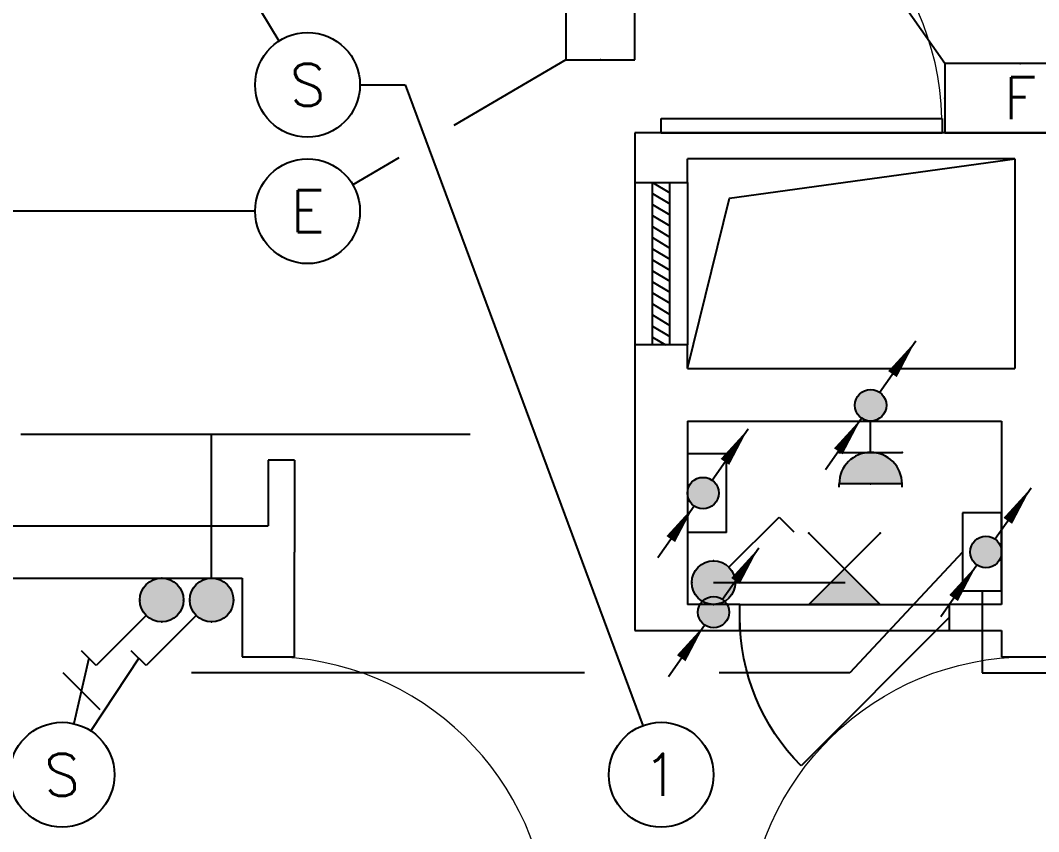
# Model space of a CAD drawing. Extents: x 4483434 to 4539506, y -104156 to -74067.
# Drawn here: x 4496481 to 4500369, y -88775 to -85679 of the extents above; entities that cross this region are included whole.
import ezdxf
from ezdxf.enums import TextEntityAlignment as Align

# ---------------------------------------------------------------- set-up
doc = ezdxf.new("R2010")
doc.units = 0
doc.header["$LTSCALE"] = 1000
doc.header["$MEASUREMENT"] = 0
for name, color, linetype in [('EQUIP-动力', 3, 'Continuous'), ('EQUIP-照明', 3, 'Continuous'), ('LAYER3', 7, 'Continuous'), ('TEL_TEXT', 7, 'Continuous'), ('图层1', 7, 'Continuous')]:
    doc.layers.add(name, color=color, linetype=linetype)
doc.styles.add('_TEL_ATTDEF', font='simplex.shx', dxfattribs={"width": 0.8, "height": 3, "bigfont": 'hztxt.shx'})
doc.styles.add('_TEL_DIM', font='SIMPLEX', dxfattribs={"width": 0.8, "height": 3.5, "bigfont": 'HZTXT'})
doc.styles.get("Standard").update_dxf_attribs({"font": 'gbenor.shx', "bigfont": 'gbcbig.shx'})

# ---------------------------------------------------------------- blocks, each defined once
blk = doc.blocks.new('$equip$00001838')
blk.add_circle((0, 0), 0.5)
at = {"color": 7, "style": '_TEL_DIM'}
blk.add_attdef('$TEXT$', text='', height=0.4, dxfattribs=at).set_placement((0, 0), align=Align.MIDDLE_CENTER)
at = {"color": 7, "style": '_TEL_DIM', "flags": 1}
blk.add_attdef('A', text='', height=0.00002, dxfattribs=at).set_placement((0, 0), align=Align.MIDDLE_CENTER)
blk = doc.blocks.new('$equip$00001962')
for p, q in [((0.1473, 0.3556), (0.625, 0.8333)), ((0.625, 0.8333), (0.7664, 0.6919))]:
    blk.add_line(p, q)
blk.add_circle((0, 0.2083), 0.2083)
for p in [(0, 0.4167), (-0.2083, 0.2083), (0.2083, 0.2083), (0, 0)]:
    blk.add_point(p)
for points in [[(0, 0.4167), (0, 0.4167), (-0.1042, 0.3888), (0.1042, 0.3888)], [(-0.1804, 0.3125), (0.1804, 0.3125), (-0.2083, 0.2083), (0.2083, 0.2083)], [(-0.1042, 0.3888), (0.1042, 0.3888), (-0.1804, 0.3125), (0.1804, 0.3125)], [(-0.1804, 0.1042), (0.1804, 0.1042), (-0.2083, 0.2083), (0.2083, 0.2083)], [(-0.1042, 0.0279), (0.1042, 0.0279), (-0.1804, 0.1042), (0.1804, 0.1042)], [(0, 0), (0, 0), (-0.1042, 0.0279), (0.1042, 0.0279)]]:
    blk.add_solid(points)
at = {"layer": 'TEL_TEXT', "style": '_TEL_DIM', "flags": 1}
blk.add_attdef('A', text='', height=0.00002, dxfattribs=at).set_placement((0, 0), align=Align.MIDDLE_CENTER)
blk = doc.blocks.new('A$C71E732F8')
at = {"layer": '图层1', "color": 3}
for p, q in [((0, 300), (150, 300)), ((0, 0), (0, 300)), ((150, 300), (150, 0)), ((0, 0), (150, 0))]:
    blk.add_line(p, q, dxfattribs=at)
blk = doc.blocks.new('$equip$00001154')
for p, q in [((0, 0.2828), (0, -0.2828)), ((0, 0.2828), (0.5657, -0.2828)), ((0.5657, 0.2828), (0, -0.2828))]:
    blk.add_line(p, q)
for p in [(0.5657, 0.2828), (0, 0.0044), (0.2828, 0), (0.5657, -0.2828)]:
    blk.add_point(p)
blk.add_solid([(0, -0.2828), (0.2828, 0), (0, 0.2828)])
at = {"layer": 'TEL_TEXT', "style": '_TEL_DIM', "flags": 1}
blk.add_attdef('A', text='', height=0.00002, dxfattribs=at).set_placement((0, 0), align=Align.MIDDLE_CENTER)
blk = doc.blocks.new('$equip$00001776')
for p, q in [((0.72, 0.66), (-0.72, 0.66)), ((-0.72, 0.66), (-0.72, 0)), ((0.72, 0), (0.72, 0.66)), ((-0.72, 0), (0.72, 0))]:
    blk.add_line(p, q)
for p in [(0, 0.66), (-0.72, 0.33), (0.72, 0.33), (0, 0)]:
    blk.add_point(p)
at = {"color": 7, "style": '_TEL_DIM'}
blk.add_attdef('$TEXT$', text='', height=0.4, dxfattribs=at).set_placement((0, 0.33), align=Align.MIDDLE_CENTER)
at = {"color": 7, "style": '_TEL_DIM', "flags": 1}
blk.add_attdef('A', text='', height=0.00002, dxfattribs=at).set_placement((0, 0), align=Align.MIDDLE_CENTER)
blk = doc.blocks.new('$equip$00001237')
for p, q in [((-0.5, 1.05), (-0.5, 1)), ((-0.5, 1), (0.5, 1)), ((0.5, 1.05), (0.5, 1)), ((0.5, 0.5), (-0.5, 0.5)), ((0, 0.5), (0, 0))]:
    blk.add_line(p, q)
blk.add_arc((0, 1), 0.5, 180, 0)
for p in [(0, 1), (-0.5, 0.5), (0.5, 0.5), (0, 0)]:
    blk.add_point(p)
for points in [[(0.433, 0.75), (-0.433, 0.75), (0.5, 1), (-0.5, 1)], [(0.25, 0.567), (-0.25, 0.567), (0.433, 0.75), (-0.433, 0.75)], [(0, 0.5), (0, 0.5), (0.25, 0.567), (-0.25, 0.567)]]:
    blk.add_solid(points)
at = {"flags": 9}
blk.add_attdef('A', (0, 0), '', height=0.00002, dxfattribs=at)
blk = doc.blocks.new('$WINLIB2D$00000039')
at = {"color": 0}
for points in [[(-0.5, 0.5), (-0.5, -0.5)], [(0.5, 0.5), (-0.5, 0.5)], [(0.5, -0.5), (0.5, 0.5)], [(-0.5, 0.1667), (0.5, 0.1667)], [(-0.3839, -0.1667), (-0.448, 0.1667)], [(-0.3159, -0.1667), (-0.38, 0.1667)], [(-0.2479, -0.1667), (-0.312, 0.1667)], [(-0.1799, -0.1667), (-0.244, 0.1667)], [(-0.1119, -0.1667), (-0.176, 0.1667)], [(-0.0439, -0.1667), (-0.108, 0.1667)], [(0.0241, -0.1667), (-0.04, 0.1667)], [(0.0921, -0.1667), (0.028, 0.1667)], [(0.16, -0.1667), (0.0959, 0.1667)], [(0.228, -0.1667), (0.1639, 0.1667)], [(0.296, -0.1667), (0.2319, 0.1667)], [(0.364, -0.1667), (0.2999, 0.1667)], [(0.432, -0.1667), (0.3679, 0.1667)], [(0.5, -0.1667), (0.4359, 0.1667)], [(-0.4519, -0.1667), (-0.5, 0.0836)], [(-0.5, -0.1667), (0.5, -0.1667)], [(0.5, -0.5), (-0.5, -0.5)]]:
    blk.add_lwpolyline(points, dxfattribs=at)
blk = doc.blocks.new('$DorLib2D$00000114')
at = {"color": 0}
blk.add_line((0.5, 0), (-0.2071, 0.7071), dxfattribs=at)
blk.add_arc((0.5, 0), 1, 135, 180, dxfattribs=at)
blk = doc.blocks.new('$DorLib2D$00000001')
for p, q in [((0.45, 0.975), (0.5, 0.975)), ((0.45, 0), (0.45, 0.975)), ((0.5, 0), (0.5, 0.975)), ((0.5, 0), (0.45, 0))]:
    blk.add_line(p, q)
at = {"lineweight": 13}
blk.add_arc((0.475, 0), 0.975, 91.4693, 180, dxfattribs=at)

msp = doc.modelspace()

# ---------------------------------------------------------------- hatches: boundary and pattern name
at = {"layer": 'LAYER3'}
h = msp.add_hatch(color=0, dxfattribs=at)
edge = h.paths.add_edge_path()
edge.add_arc((4499727.7, -87147.8), 60, 0, 360)
h = msp.add_hatch(color=0, dxfattribs=at)
edge = h.paths.add_edge_path()
edge.add_arc((4499088, -87482.8), 60, 0, 360)
h = msp.add_hatch(color=0, dxfattribs=at)
edge = h.paths.add_edge_path()
edge.add_arc((4500168, -87707.8), 60, 0, 360)
h = msp.add_hatch(color=0, dxfattribs=at)
edge = h.paths.add_edge_path()
edge.add_arc((4499128, -87937.4), 60, 0, 360)

# ---------------------------------------------------------------- linework, layer by layer
at = {"color": 7}
for p, q in [((4499028, -86107.8), (4498828, -86107.8)), ((4498828, -86107.8), (4498828, -86207.8)), ((4500328.6, -86107.8), (4499028, -86107.8)), ((4500608, -86107.8), (4500328.6, -86107.8)), ((4498828, -86207.8), (4498828, -86297.3)), ((4499028, -86297.3), (4499028, -86207.8)), ((4500278, -86207.8), (4499028, -86207.8)), ((4500278, -86207.8), (4500278, -87007.8)), ((4498828, -86297.3), (4499028, -86297.3)), ((4499028, -86917.3), (4498828, -86917.3)), ((4498828, -86917.3), (4498828, -87107.8)), ((4499028, -87007.8), (4499028, -86917.3)), ((4499028, -87007.8), (4500278, -87007.8)), ((4498828, -87107.8), (4498828, -88007.8)), ((4499028, -87207.8), (4500228, -87207.8)), ((4499028, -87207.8), (4499028, -87907.8)), ((4500228, -87207.8), (4500228, -87907.8)), ((4497428, -87357.8), (4497428, -87607.8)), ((4497528, -87357.8), (4497428, -87357.8)), ((4497528, -87357.8), (4497528, -87707.8)), ((4496328, -87607.8), (4497428, -87607.8)), ((4497528, -88107.8), (4497528, -87707.8)), ((4496228, -87807.8), (4497328, -87807.8)), ((4497328, -87807.8), (4497328, -88107.8)), ((4499228, -87907.8), (4499028, -87907.8)), ((4499228, -88007.8), (4499228, -87907.8)), ((4499228, -87907.8), (4500028, -87907.8)), ((4500228, -87907.8), (4500028, -87907.8)), ((4500028, -87907.8), (4500028, -88007.8)), ((4498828, -88007.8), (4499228, -88007.8)), ((4499228, -88007.8), (4500028, -88007.8)), ((4500028, -88007.8), (4500228, -88007.8)), ((4500228, -88007.8), (4500228, -88107.8)), ((4497328, -88107.8), (4497528, -88107.8)), ((4500228, -88107.8), (4500428, -88107.8))]:
    msp.add_line(p, q, dxfattribs=at)
msp.add_lwpolyline([(4499028, -87007.8), (4499189.5, -86356.9), (4500278, -86207.8)], dxfattribs=at)
at = {"layer": 'LAYER3', "color": 0}
for p, q in [((4499762.1, -87098.7), (4499900.1, -86902.3)), ((4499555.3, -87393.3), (4499693.2, -87196.9)), ((4499122.5, -87433.7), (4499260.4, -87237.3)), ((4500202.5, -87658.7), (4500340.4, -87462.3)), ((4498915.6, -87728.3), (4499053.5, -87531.9)), ((4499162.5, -87888.3), (4499300.4, -87691.9)), ((4499995.6, -87953.3), (4500133.5, -87756.9)), ((4498955.6, -88183), (4499093.5, -87986.5))]:
    msp.add_line(p, q, dxfattribs=at)
for points in [[(4499900.1, -86902.3, 0, 40, 0), (4499811.2, -87028.9, 40, 40, 0)], [(4499693.2, -87196.9, 0, 40, 0), (4499604.3, -87323.5, 40, 40, 0)], [(4499260.4, -87237.3, 0, 40, 0), (4499171.5, -87363.9, 40, 40, 0)], [(4500340.4, -87462.3, 0, 40, 0), (4500251.5, -87588.9, 40, 40, 0)], [(4499053.5, -87531.9, 0, 40, 0), (4498964.6, -87658.5, 40, 40, 0)], [(4499300.4, -87691.9, 0, 40, 0), (4499211.5, -87818.5, 40, 40, 0)], [(4500133.5, -87756.9, 0, 40, 0), (4500044.6, -87883.5, 40, 40, 0)], [(4499093.5, -87986.5, 0, 40, 0), (4499004.6, -88113.1, 40, 40, 0)]]:
    msp.add_lwpolyline(points, format="xyseb", dxfattribs=at)
for centre in [(4499727.7, -87147.8), (4499088, -87482.8), (4500168, -87707.8), (4499128, -87937.4)]:
    msp.add_circle(centre, 60, dxfattribs=at)
at = {"layer": 'TEL_TEXT'}
for p, q in [((4496483.6, -87258.5), (4498198.3, -87258.5)), ((4497211.5, -87807.8), (4497211.5, -87258.5))]:
    msp.add_line(p, q, dxfattribs=at)
at = {"layer": 'TEL_TEXT', "color": 0}
msp.add_line((4496643.2, -88167.1), (4496784.7, -88308.6), dxfattribs=at)
at = {"layer": '图层1', "color": 4}
for p, q in [((4496987.5, -84962.8), (4497468.4, -85757.5)), ((4500010.5, -85843.8), (4499783.2, -85517.8)), ((4498564, -85828.9), (4498136.1, -86079.8)), ((4497778, -85924.9), (4497950.6, -85924.9)), ((4497950.6, -85924.9), (4498491.5, -87382)), ((4497925.9, -86203.1), (4497750.5, -86306)), ((4497378, -86407.1), (4496328, -86407.1)), ((4498491.5, -87382), (4498858.4, -88370.3)), ((4500078, -87707.8), (4499647.8, -88168.8)), ((4499128, -87824.4), (4499630.6, -87824.4)), ((4500153, -87857.8), (4500153, -88168.8)), ((4496742.6, -88112.8), (4496685.2, -88362.9)), ((4496933.2, -88112.8), (4496750.4, -88390.7)), ((4498635.6, -88168.8), (4497135.1, -88168.8)), ((4499647.8, -88168.8), (4499149.2, -88168.8)), ((4500153, -88168.8), (4500544.3, -88168.8))]:
    msp.add_line(p, q, dxfattribs=at)

# ---------------------------------------------------------------- block references
at = {"color": 7}
for name, p, xscale, yscale, zscale, rotation in [('$DorLib2D$00000001', (4498928, -85557.8), 1100, 1100, 200, 269.9999999999353), ('$WINLIB2D$00000039', (4498928, -86607.3), -620, 200, 200, 270), ('$DorLib2D$00000114', (4499628, -87957.8), 800, -800, 100, 9.433436e-10), ('$DorLib2D$00000001', (4497428, -88657.8), 1100, 1100, 200, 270), ('$DorLib2D$00000001', (4500328, -88657.8), 1100, -1100, 200, 270)]:
    msp.add_blockref(name, p, dxfattribs=dict(at, xscale=xscale, yscale=yscale, zscale=zscale, rotation=rotation))
at = {"layer": 'EQUIP-动力', "color": 4, "xscale": 240, "yscale": 240, "zscale": 240, "rotation": 180}
msp.add_blockref('$equip$00001237', (4499727.7, -87207.8), dxfattribs=at)
at = {"layer": 'EQUIP-照明', "color": 4}
ref = msp.add_blockref('$equip$00001776', (4498828, -85540.9), dxfattribs=dict(at, xscale=400, yscale=400, zscale=400, rotation=90))
ref.add_attrib('$TEXT$', 'E', dxfattribs={"layer": '0', "color": 7, "height": 160, "rotation": 90, "style": '_TEL_ATTDEF'}).set_placement((4498696, -85540.9), align=Align.MIDDLE_CENTER)
ref = msp.add_blockref('$equip$00001838', (4497578, -85924.9), dxfattribs=dict(at, xscale=400, yscale=400, zscale=400))
ref.add_attrib('$TEXT$', 'S', dxfattribs={"layer": '0', "color": 7, "height": 160, "style": '_TEL_ATTDEF'}).set_placement((4497578, -85924.9), align=Align.MIDDLE_CENTER)
ref = msp.add_blockref('$equip$00001776', (4500298.5, -86107.8), dxfattribs=dict(at, xscale=400, yscale=400, zscale=400))
ref.add_attrib('$TEXT$', 'F', dxfattribs={"layer": '0', "color": 7, "height": 160, "style": '_TEL_ATTDEF'}).set_placement((4500298.5, -85975.8), align=Align.MIDDLE_CENTER)
ref = msp.add_blockref('$equip$00001838', (4497578, -86407.1), dxfattribs=dict(at, xscale=400, yscale=400, zscale=400))
ref.add_attrib('$TEXT$', 'E', dxfattribs={"layer": '0', "color": 7, "height": 160, "style": '_TEL_ATTDEF'}).set_placement((4497578, -86407.1), align=Align.MIDDLE_CENTER)
at = {"layer": 'EQUIP-照明', "color": 4, "xscale": 400, "yscale": 400, "zscale": 400}
msp.add_blockref('$equip$00001962', (4499128, -87907.8), dxfattribs=at)
at = {"layer": 'EQUIP-照明', "color": 4}
for name, p, xscale, yscale, zscale, rotation in [('$equip$00001154', (4499628, -87907.8), -480, 480, 480, 270), ('$equip$00001962', (4497020.9, -87807.8), 400, 400, 400, 180), ('$equip$00001962', (4497211.4, -87807.8), 400, 400, 400, 180)]:
    msp.add_blockref(name, p, dxfattribs=dict(at, xscale=xscale, yscale=yscale, zscale=zscale, rotation=rotation))
ref = msp.add_blockref('$equip$00001838', (4496640.5, -88557.8), dxfattribs=dict(at, xscale=400, yscale=400, zscale=400))
ref.add_attrib('$TEXT$', 'S', dxfattribs={"layer": '0', "color": 7, "height": 160, "style": '_TEL_ATTDEF'}).set_placement((4496640.5, -88557.8), align=Align.MIDDLE_CENTER)
ref = msp.add_blockref('$equip$00001838', (4498928, -88557.8), dxfattribs=dict(at, xscale=400, yscale=400, zscale=400))
ref.add_attrib('$TEXT$', '1', dxfattribs={"layer": '0', "color": 7, "height": 160, "style": '_TEL_ATTDEF'}).set_placement((4498928, -88557.8), align=Align.MIDDLE_CENTER)
at = {"layer": '图层1', "color": 4, "xscale": -1}
for p in [(4499178, -87632.8), (4500228, -87857.8)]:
    msp.add_blockref('A$C71E732F8', p, dxfattribs=at)

doc.saveas('drawing.dxf')
